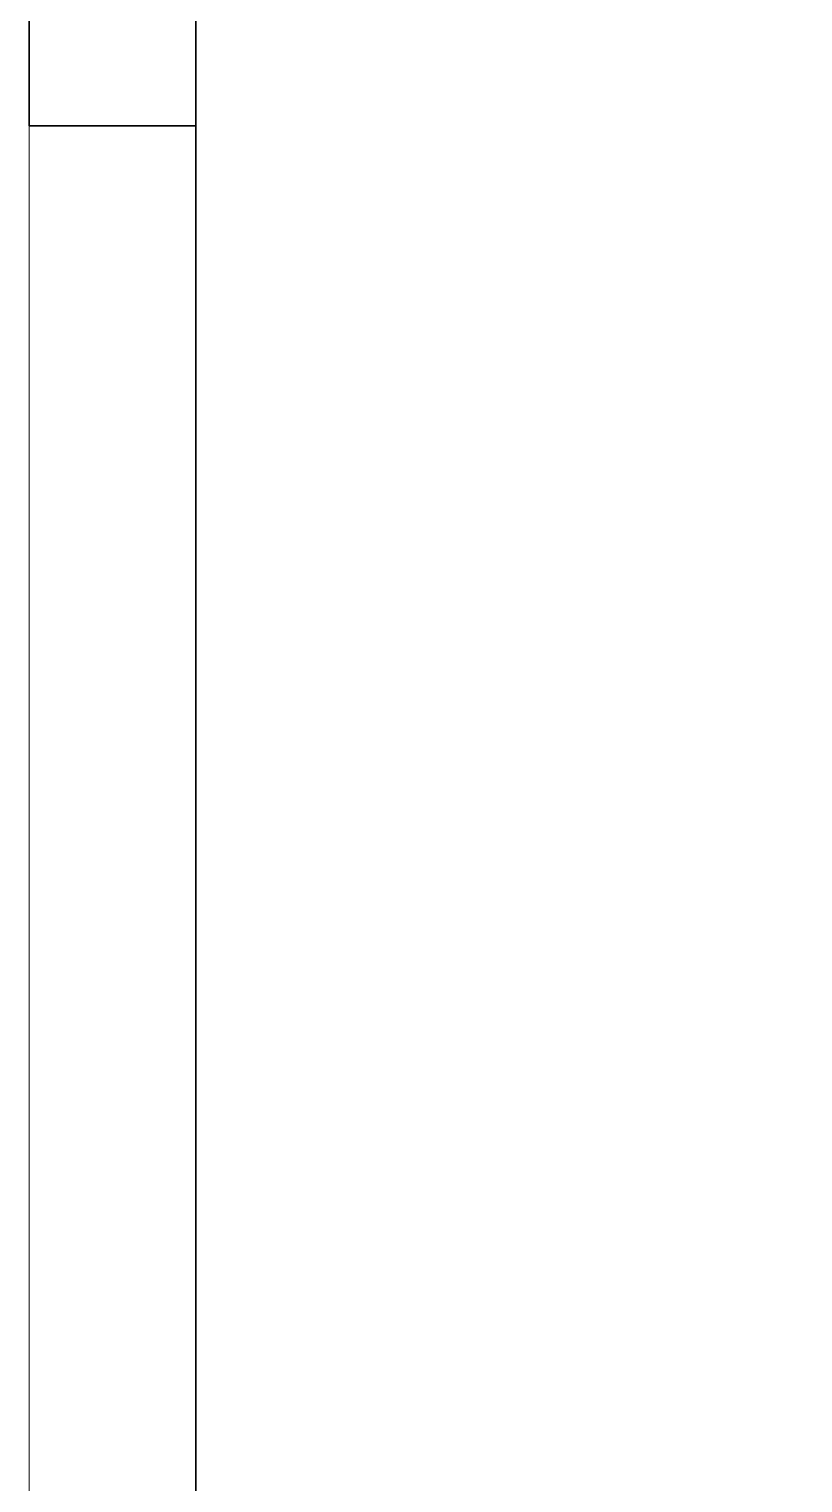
# Model space of a CAD drawing. Header units: millimetres. Extents: x 652554 to 1678317, y -308114 to 170803.
# Drawn here: x 746826 to 746926, y -92581.3 to -92393.5 of the extents above; entities that cross this region are included whole.
import ezdxf

# ---------------------------------------------------------------- set-up
doc = ezdxf.new("R2010")
doc.units = ezdxf.units.MM
for name, color, linetype, lineweight in [('A-GENM', 7, 'Continuous', 9), ('A-GLAZ-CURT', 7, 'Continuous', 9), ('A-GLAZ-CWMG', 7, 'Continuous', 35), ('E-LITE-EQPM', 7, 'Continuous', 35)]:
    doc.layers.add(name, color=color, linetype=linetype, lineweight=lineweight)

# ---------------------------------------------------------------- blocks, each defined once
blk = doc.blocks.new('DPA_CP_Entrance Louver Grill Vertical Z - Louver Grill Vertical Z-18398376-2241-01 ENTRANCE 2 ENLARGED ELEVATION 1')
at = {"layer": 'A-GLAZ-CURT', "color": 7}
for p, q in [((-632668.98, 108525), (-632690.53, 108525)), ((-632690.53, 108525), (-632668.98, 108525)), ((-632690.53, 108525), (-632690.53, 106128.73)), ((-632690.53, 108525), (-632690.53, 106128.73)), ((-632668.98, 108525), (-632690.53, 108525)), ((-632690.53, 108525), (-632668.98, 108525)), ((-632690.53, 106128.73), (-632690.53, 108525)), ((-632690.53, 106128.73), (-632690.53, 108525))]:
    blk.add_line(p, q, dxfattribs=at)
blk = doc.blocks.new('DPA_CP_Entrance Louver Grill Vertical Z - Louver Grill Vertical Z-V8-2241-01 ENTRANCE 2 ENLARGED ELEVATION 1')
at = {"layer": 'A-GLAZ-CURT', "color": 7}
for p, q in [((-632668.98, 108525), (-632690.53, 108525)), ((-632690.53, 108525), (-632668.98, 108525)), ((-632690.53, 108525), (-632690.53, 105750)), ((-632690.53, 108525), (-632690.53, 105750)), ((-632668.98, 108525), (-632690.53, 108525)), ((-632690.53, 108525), (-632668.98, 108525)), ((-632690.53, 106128.73), (-632690.53, 108525)), ((-632690.53, 106128.73), (-632690.53, 108525))]:
    blk.add_line(p, q, dxfattribs=at)
blk = doc.blocks.new('DPA_CP_Entrance Louver Grill Vertical Z - Louver Grill Vertical Z-V9-2241-01 ENTRANCE 2 ENLARGED ELEVATION 1')
at = {"layer": 'A-GLAZ-CURT', "color": 7}
for p, q in [((-632668.98, 108525), (-632690.53, 108525)), ((-632690.53, 108525), (-632668.98, 108525)), ((-632690.53, 108525), (-632690.53, 105750)), ((-632690.53, 108525), (-632690.53, 105750)), ((-632668.98, 108525), (-632690.53, 108525)), ((-632690.53, 108525), (-632668.98, 108525)), ((-632690.53, 105750), (-632690.53, 108525)), ((-632690.53, 105750), (-632690.53, 108525))]:
    blk.add_line(p, q, dxfattribs=at)
blk = doc.blocks.new('DPA_CP_Entrance Louver Grill Vertical Z - Louver Grill Vertical Z-V15-2241-01 ENTRANCE 2 ENLARGED ELEVATION 1')
at = {"layer": 'A-GLAZ-CURT', "color": 7}
for p, q in [((-632668.98, 108525), (-632690.53, 108525)), ((-632690.53, 108525), (-632668.98, 108525)), ((-632690.53, 108525), (-632690.53, 105750)), ((-632690.53, 108525), (-632690.53, 105750)), ((-632668.98, 108525), (-632690.53, 108525)), ((-632690.53, 108525), (-632668.98, 108525)), ((-632690.53, 105750), (-632690.53, 108525)), ((-632690.53, 105750), (-632690.53, 108525))]:
    blk.add_line(p, q, dxfattribs=at)
blk = doc.blocks.new('GM_Louver Grill Vertical Z - Z Profile-V29-2241-01 ENTRANCE 2 ENLARGED ELEVATION 1')
at = {"layer": 'A-GENM', "color": 7}
for p, q in [((-632688.53, 108525), (-632690.53, 108525)), ((-632690.53, 108525), (-632668.98, 108525)), ((-632690.53, 106128.73), (-632690.53, 108525)), ((-632690.53, 106128.73), (-632690.53, 108525)), ((-632690.53, 106128.73), (-632690.53, 108525)), ((-632668.98, 108525), (-632688.53, 108525))]:
    blk.add_line(p, q, dxfattribs=at)
blk = doc.blocks.new('GM_Louver Grill Vertical Z - Z Profile-V30-2241-01 ENTRANCE 2 ENLARGED ELEVATION 1')
at = {"layer": 'A-GENM', "color": 7}
for p, q in [((-632688.53, 108525), (-632690.53, 108525)), ((-632690.53, 108525), (-632668.98, 108525)), ((-632690.53, 105750), (-632690.53, 108525)), ((-632690.53, 105750), (-632690.53, 108525)), ((-632690.53, 105750), (-632690.53, 108525)), ((-632668.98, 108525), (-632688.53, 108525))]:
    blk.add_line(p, q, dxfattribs=at)
blk = doc.blocks.new('GM_Louver Grill Vertical Z - Z Profile-V31-2241-01 ENTRANCE 2 ENLARGED ELEVATION 1')
at = {"layer": 'A-GENM', "color": 7}
for p, q in [((-632688.53, 108525), (-632690.53, 108525)), ((-632690.53, 108525), (-632668.98, 108525)), ((-632690.53, 106128.73), (-632690.53, 108525)), ((-632690.53, 105750), (-632690.53, 108525)), ((-632690.53, 106128.73), (-632690.53, 108525)), ((-632668.98, 108525), (-632688.53, 108525))]:
    blk.add_line(p, q, dxfattribs=at)
blk = doc.blocks.new('Rectangular Mullion - 50x200-15305100-2241-01 ENTRANCE 2 ENLARGED ELEVATION 1')
at = {"layer": 'A-GLAZ-CWMG', "color": 7}
for p, q in [((-632690.53, 108575), (-632668.98, 108575)), ((-632690.53, 108525), (-632690.53, 108575)), ((-632567.38, 108575), (-632540.58, 108575)), ((-632668.98, 108525), (-632690.53, 108525)), ((-632540.58, 108525), (-632567.38, 108525))]:
    blk.add_line(p, q, dxfattribs=at)
blk = doc.blocks.new('Rectangular Mullion - 50x200-15305095-2241-01 ENTRANCE 2 ENLARGED ELEVATION 1')
at = {"layer": 'A-GLAZ-CWMG', "color": 7}
blk.add_line((-632690.526247, 108525), (-632690.526247, 108575), dxfattribs=at)
blk = doc.blocks.new('Rectangular Mullion - 50x200-15305094-2241-01 ENTRANCE 2 ENLARGED ELEVATION 1')
at = {"layer": 'A-GLAZ-CWMG', "color": 7}
for p, q in [((-632690.53, 108575), (-632690.53, 108525)), ((-632690.53, 108525), (-632668.98, 108525))]:
    blk.add_line(p, q, dxfattribs=at)
blk = doc.blocks.new('ACM_L14 - LED Street Light Luminaire with Wide Light - PRA4-CB-8-V153-2241-01 ENTRANCE 2 ENLARGED ELEVATION 1')
at = {"layer": 'E-LITE-EQPM', "color": 7}
blk.add_line((-632668.98, 113220), (-632668.98, 101320), dxfattribs=at)

msp = doc.modelspace()

# ---------------------------------------------------------------- block references
at = {"layer": 'A-GENM', "color": 7}
for name in ['GM_Louver Grill Vertical Z - Z Profile-V29-2241-01 ENTRANCE 2 ENLARGED ELEVATION 1', 'GM_Louver Grill Vertical Z - Z Profile-V29-2241-01 ENTRANCE 2 ENLARGED ELEVATION 1', 'GM_Louver Grill Vertical Z - Z Profile-V29-2241-01 ENTRANCE 2 ENLARGED ELEVATION 1', 'GM_Louver Grill Vertical Z - Z Profile-V29-2241-01 ENTRANCE 2 ENLARGED ELEVATION 1', 'GM_Louver Grill Vertical Z - Z Profile-V29-2241-01 ENTRANCE 2 ENLARGED ELEVATION 1', 'GM_Louver Grill Vertical Z - Z Profile-V29-2241-01 ENTRANCE 2 ENLARGED ELEVATION 1', 'GM_Louver Grill Vertical Z - Z Profile-V29-2241-01 ENTRANCE 2 ENLARGED ELEVATION 1', 'GM_Louver Grill Vertical Z - Z Profile-V29-2241-01 ENTRANCE 2 ENLARGED ELEVATION 1', 'GM_Louver Grill Vertical Z - Z Profile-V29-2241-01 ENTRANCE 2 ENLARGED ELEVATION 1', 'GM_Louver Grill Vertical Z - Z Profile-V29-2241-01 ENTRANCE 2 ENLARGED ELEVATION 1', 'GM_Louver Grill Vertical Z - Z Profile-V29-2241-01 ENTRANCE 2 ENLARGED ELEVATION 1', 'GM_Louver Grill Vertical Z - Z Profile-V29-2241-01 ENTRANCE 2 ENLARGED ELEVATION 1', 'GM_Louver Grill Vertical Z - Z Profile-V29-2241-01 ENTRANCE 2 ENLARGED ELEVATION 1', 'GM_Louver Grill Vertical Z - Z Profile-V29-2241-01 ENTRANCE 2 ENLARGED ELEVATION 1', 'GM_Louver Grill Vertical Z - Z Profile-V29-2241-01 ENTRANCE 2 ENLARGED ELEVATION 1', 'GM_Louver Grill Vertical Z - Z Profile-V29-2241-01 ENTRANCE 2 ENLARGED ELEVATION 1', 'GM_Louver Grill Vertical Z - Z Profile-V29-2241-01 ENTRANCE 2 ENLARGED ELEVATION 1', 'GM_Louver Grill Vertical Z - Z Profile-V29-2241-01 ENTRANCE 2 ENLARGED ELEVATION 1', 'GM_Louver Grill Vertical Z - Z Profile-V29-2241-01 ENTRANCE 2 ENLARGED ELEVATION 1', 'GM_Louver Grill Vertical Z - Z Profile-V29-2241-01 ENTRANCE 2 ENLARGED ELEVATION 1', 'GM_Louver Grill Vertical Z - Z Profile-V29-2241-01 ENTRANCE 2 ENLARGED ELEVATION 1', 'GM_Louver Grill Vertical Z - Z Profile-V29-2241-01 ENTRANCE 2 ENLARGED ELEVATION 1', 'GM_Louver Grill Vertical Z - Z Profile-V29-2241-01 ENTRANCE 2 ENLARGED ELEVATION 1', 'GM_Louver Grill Vertical Z - Z Profile-V29-2241-01 ENTRANCE 2 ENLARGED ELEVATION 1', 'GM_Louver Grill Vertical Z - Z Profile-V29-2241-01 ENTRANCE 2 ENLARGED ELEVATION 1', 'GM_Louver Grill Vertical Z - Z Profile-V29-2241-01 ENTRANCE 2 ENLARGED ELEVATION 1', 'GM_Louver Grill Vertical Z - Z Profile-V29-2241-01 ENTRANCE 2 ENLARGED ELEVATION 1', 'GM_Louver Grill Vertical Z - Z Profile-V29-2241-01 ENTRANCE 2 ENLARGED ELEVATION 1', 'GM_Louver Grill Vertical Z - Z Profile-V29-2241-01 ENTRANCE 2 ENLARGED ELEVATION 1', 'GM_Louver Grill Vertical Z - Z Profile-V29-2241-01 ENTRANCE 2 ENLARGED ELEVATION 1', 'GM_Louver Grill Vertical Z - Z Profile-V29-2241-01 ENTRANCE 2 ENLARGED ELEVATION 1', 'GM_Louver Grill Vertical Z - Z Profile-V29-2241-01 ENTRANCE 2 ENLARGED ELEVATION 1', 'GM_Louver Grill Vertical Z - Z Profile-V29-2241-01 ENTRANCE 2 ENLARGED ELEVATION 1', 'GM_Louver Grill Vertical Z - Z Profile-V29-2241-01 ENTRANCE 2 ENLARGED ELEVATION 1', 'GM_Louver Grill Vertical Z - Z Profile-V29-2241-01 ENTRANCE 2 ENLARGED ELEVATION 1', 'GM_Louver Grill Vertical Z - Z Profile-V29-2241-01 ENTRANCE 2 ENLARGED ELEVATION 1', 'GM_Louver Grill Vertical Z - Z Profile-V29-2241-01 ENTRANCE 2 ENLARGED ELEVATION 1', 'GM_Louver Grill Vertical Z - Z Profile-V29-2241-01 ENTRANCE 2 ENLARGED ELEVATION 1', 'GM_Louver Grill Vertical Z - Z Profile-V29-2241-01 ENTRANCE 2 ENLARGED ELEVATION 1', 'GM_Louver Grill Vertical Z - Z Profile-V29-2241-01 ENTRANCE 2 ENLARGED ELEVATION 1', 'GM_Louver Grill Vertical Z - Z Profile-V29-2241-01 ENTRANCE 2 ENLARGED ELEVATION 1', 'GM_Louver Grill Vertical Z - Z Profile-V29-2241-01 ENTRANCE 2 ENLARGED ELEVATION 1', 'GM_Louver Grill Vertical Z - Z Profile-V29-2241-01 ENTRANCE 2 ENLARGED ELEVATION 1', 'GM_Louver Grill Vertical Z - Z Profile-V29-2241-01 ENTRANCE 2 ENLARGED ELEVATION 1', 'GM_Louver Grill Vertical Z - Z Profile-V29-2241-01 ENTRANCE 2 ENLARGED ELEVATION 1', 'GM_Louver Grill Vertical Z - Z Profile-V29-2241-01 ENTRANCE 2 ENLARGED ELEVATION 1', 'GM_Louver Grill Vertical Z - Z Profile-V29-2241-01 ENTRANCE 2 ENLARGED ELEVATION 1', 'GM_Louver Grill Vertical Z - Z Profile-V29-2241-01 ENTRANCE 2 ENLARGED ELEVATION 1', 'GM_Louver Grill Vertical Z - Z Profile-V29-2241-01 ENTRANCE 2 ENLARGED ELEVATION 1', 'GM_Louver Grill Vertical Z - Z Profile-V29-2241-01 ENTRANCE 2 ENLARGED ELEVATION 1', 'GM_Louver Grill Vertical Z - Z Profile-V29-2241-01 ENTRANCE 2 ENLARGED ELEVATION 1', 'GM_Louver Grill Vertical Z - Z Profile-V29-2241-01 ENTRANCE 2 ENLARGED ELEVATION 1', 'GM_Louver Grill Vertical Z - Z Profile-V29-2241-01 ENTRANCE 2 ENLARGED ELEVATION 1', 'GM_Louver Grill Vertical Z - Z Profile-V29-2241-01 ENTRANCE 2 ENLARGED ELEVATION 1', 'GM_Louver Grill Vertical Z - Z Profile-V29-2241-01 ENTRANCE 2 ENLARGED ELEVATION 1', 'GM_Louver Grill Vertical Z - Z Profile-V29-2241-01 ENTRANCE 2 ENLARGED ELEVATION 1', 'GM_Louver Grill Vertical Z - Z Profile-V29-2241-01 ENTRANCE 2 ENLARGED ELEVATION 1', 'GM_Louver Grill Vertical Z - Z Profile-V29-2241-01 ENTRANCE 2 ENLARGED ELEVATION 1', 'GM_Louver Grill Vertical Z - Z Profile-V29-2241-01 ENTRANCE 2 ENLARGED ELEVATION 1', 'GM_Louver Grill Vertical Z - Z Profile-V29-2241-01 ENTRANCE 2 ENLARGED ELEVATION 1', 'GM_Louver Grill Vertical Z - Z Profile-V29-2241-01 ENTRANCE 2 ENLARGED ELEVATION 1', 'GM_Louver Grill Vertical Z - Z Profile-V29-2241-01 ENTRANCE 2 ENLARGED ELEVATION 1', 'GM_Louver Grill Vertical Z - Z Profile-V29-2241-01 ENTRANCE 2 ENLARGED ELEVATION 1', 'GM_Louver Grill Vertical Z - Z Profile-V29-2241-01 ENTRANCE 2 ENLARGED ELEVATION 1', 'GM_Louver Grill Vertical Z - Z Profile-V29-2241-01 ENTRANCE 2 ENLARGED ELEVATION 1', 'GM_Louver Grill Vertical Z - Z Profile-V29-2241-01 ENTRANCE 2 ENLARGED ELEVATION 1', 'GM_Louver Grill Vertical Z - Z Profile-V29-2241-01 ENTRANCE 2 ENLARGED ELEVATION 1', 'GM_Louver Grill Vertical Z - Z Profile-V29-2241-01 ENTRANCE 2 ENLARGED ELEVATION 1', 'GM_Louver Grill Vertical Z - Z Profile-V29-2241-01 ENTRANCE 2 ENLARGED ELEVATION 1', 'GM_Louver Grill Vertical Z - Z Profile-V29-2241-01 ENTRANCE 2 ENLARGED ELEVATION 1', 'GM_Louver Grill Vertical Z - Z Profile-V29-2241-01 ENTRANCE 2 ENLARGED ELEVATION 1', 'GM_Louver Grill Vertical Z - Z Profile-V29-2241-01 ENTRANCE 2 ENLARGED ELEVATION 1', 'GM_Louver Grill Vertical Z - Z Profile-V29-2241-01 ENTRANCE 2 ENLARGED ELEVATION 1', 'GM_Louver Grill Vertical Z - Z Profile-V29-2241-01 ENTRANCE 2 ENLARGED ELEVATION 1', 'GM_Louver Grill Vertical Z - Z Profile-V29-2241-01 ENTRANCE 2 ENLARGED ELEVATION 1', 'GM_Louver Grill Vertical Z - Z Profile-V29-2241-01 ENTRANCE 2 ENLARGED ELEVATION 1', 'GM_Louver Grill Vertical Z - Z Profile-V29-2241-01 ENTRANCE 2 ENLARGED ELEVATION 1', 'GM_Louver Grill Vertical Z - Z Profile-V29-2241-01 ENTRANCE 2 ENLARGED ELEVATION 1', 'GM_Louver Grill Vertical Z - Z Profile-V29-2241-01 ENTRANCE 2 ENLARGED ELEVATION 1', 'GM_Louver Grill Vertical Z - Z Profile-V29-2241-01 ENTRANCE 2 ENLARGED ELEVATION 1', 'GM_Louver Grill Vertical Z - Z Profile-V29-2241-01 ENTRANCE 2 ENLARGED ELEVATION 1', 'GM_Louver Grill Vertical Z - Z Profile-V29-2241-01 ENTRANCE 2 ENLARGED ELEVATION 1', 'GM_Louver Grill Vertical Z - Z Profile-V29-2241-01 ENTRANCE 2 ENLARGED ELEVATION 1', 'GM_Louver Grill Vertical Z - Z Profile-V29-2241-01 ENTRANCE 2 ENLARGED ELEVATION 1', 'GM_Louver Grill Vertical Z - Z Profile-V29-2241-01 ENTRANCE 2 ENLARGED ELEVATION 1', 'GM_Louver Grill Vertical Z - Z Profile-V29-2241-01 ENTRANCE 2 ENLARGED ELEVATION 1', 'GM_Louver Grill Vertical Z - Z Profile-V29-2241-01 ENTRANCE 2 ENLARGED ELEVATION 1', 'GM_Louver Grill Vertical Z - Z Profile-V29-2241-01 ENTRANCE 2 ENLARGED ELEVATION 1', 'GM_Louver Grill Vertical Z - Z Profile-V29-2241-01 ENTRANCE 2 ENLARGED ELEVATION 1', 'GM_Louver Grill Vertical Z - Z Profile-V29-2241-01 ENTRANCE 2 ENLARGED ELEVATION 1', 'GM_Louver Grill Vertical Z - Z Profile-V29-2241-01 ENTRANCE 2 ENLARGED ELEVATION 1', 'GM_Louver Grill Vertical Z - Z Profile-V29-2241-01 ENTRANCE 2 ENLARGED ELEVATION 1', 'GM_Louver Grill Vertical Z - Z Profile-V29-2241-01 ENTRANCE 2 ENLARGED ELEVATION 1', 'GM_Louver Grill Vertical Z - Z Profile-V29-2241-01 ENTRANCE 2 ENLARGED ELEVATION 1', 'GM_Louver Grill Vertical Z - Z Profile-V29-2241-01 ENTRANCE 2 ENLARGED ELEVATION 1', 'GM_Louver Grill Vertical Z - Z Profile-V29-2241-01 ENTRANCE 2 ENLARGED ELEVATION 1', 'GM_Louver Grill Vertical Z - Z Profile-V29-2241-01 ENTRANCE 2 ENLARGED ELEVATION 1', 'GM_Louver Grill Vertical Z - Z Profile-V29-2241-01 ENTRANCE 2 ENLARGED ELEVATION 1', 'GM_Louver Grill Vertical Z - Z Profile-V29-2241-01 ENTRANCE 2 ENLARGED ELEVATION 1', 'GM_Louver Grill Vertical Z - Z Profile-V29-2241-01 ENTRANCE 2 ENLARGED ELEVATION 1', 'GM_Louver Grill Vertical Z - Z Profile-V29-2241-01 ENTRANCE 2 ENLARGED ELEVATION 1', 'GM_Louver Grill Vertical Z - Z Profile-V29-2241-01 ENTRANCE 2 ENLARGED ELEVATION 1', 'GM_Louver Grill Vertical Z - Z Profile-V29-2241-01 ENTRANCE 2 ENLARGED ELEVATION 1', 'GM_Louver Grill Vertical Z - Z Profile-V29-2241-01 ENTRANCE 2 ENLARGED ELEVATION 1', 'GM_Louver Grill Vertical Z - Z Profile-V29-2241-01 ENTRANCE 2 ENLARGED ELEVATION 1', 'GM_Louver Grill Vertical Z - Z Profile-V29-2241-01 ENTRANCE 2 ENLARGED ELEVATION 1', 'GM_Louver Grill Vertical Z - Z Profile-V29-2241-01 ENTRANCE 2 ENLARGED ELEVATION 1', 'GM_Louver Grill Vertical Z - Z Profile-V29-2241-01 ENTRANCE 2 ENLARGED ELEVATION 1', 'GM_Louver Grill Vertical Z - Z Profile-V29-2241-01 ENTRANCE 2 ENLARGED ELEVATION 1', 'GM_Louver Grill Vertical Z - Z Profile-V29-2241-01 ENTRANCE 2 ENLARGED ELEVATION 1', 'GM_Louver Grill Vertical Z - Z Profile-V29-2241-01 ENTRANCE 2 ENLARGED ELEVATION 1', 'GM_Louver Grill Vertical Z - Z Profile-V29-2241-01 ENTRANCE 2 ENLARGED ELEVATION 1', 'GM_Louver Grill Vertical Z - Z Profile-V29-2241-01 ENTRANCE 2 ENLARGED ELEVATION 1', 'GM_Louver Grill Vertical Z - Z Profile-V29-2241-01 ENTRANCE 2 ENLARGED ELEVATION 1', 'GM_Louver Grill Vertical Z - Z Profile-V29-2241-01 ENTRANCE 2 ENLARGED ELEVATION 1', 'GM_Louver Grill Vertical Z - Z Profile-V29-2241-01 ENTRANCE 2 ENLARGED ELEVATION 1', 'GM_Louver Grill Vertical Z - Z Profile-V29-2241-01 ENTRANCE 2 ENLARGED ELEVATION 1', 'GM_Louver Grill Vertical Z - Z Profile-V29-2241-01 ENTRANCE 2 ENLARGED ELEVATION 1', 'GM_Louver Grill Vertical Z - Z Profile-V29-2241-01 ENTRANCE 2 ENLARGED ELEVATION 1', 'GM_Louver Grill Vertical Z - Z Profile-V29-2241-01 ENTRANCE 2 ENLARGED ELEVATION 1', 'GM_Louver Grill Vertical Z - Z Profile-V29-2241-01 ENTRANCE 2 ENLARGED ELEVATION 1', 'GM_Louver Grill Vertical Z - Z Profile-V29-2241-01 ENTRANCE 2 ENLARGED ELEVATION 1', 'GM_Louver Grill Vertical Z - Z Profile-V29-2241-01 ENTRANCE 2 ENLARGED ELEVATION 1', 'GM_Louver Grill Vertical Z - Z Profile-V29-2241-01 ENTRANCE 2 ENLARGED ELEVATION 1', 'GM_Louver Grill Vertical Z - Z Profile-V29-2241-01 ENTRANCE 2 ENLARGED ELEVATION 1', 'GM_Louver Grill Vertical Z - Z Profile-V29-2241-01 ENTRANCE 2 ENLARGED ELEVATION 1', 'GM_Louver Grill Vertical Z - Z Profile-V29-2241-01 ENTRANCE 2 ENLARGED ELEVATION 1', 'GM_Louver Grill Vertical Z - Z Profile-V29-2241-01 ENTRANCE 2 ENLARGED ELEVATION 1', 'GM_Louver Grill Vertical Z - Z Profile-V29-2241-01 ENTRANCE 2 ENLARGED ELEVATION 1', 'GM_Louver Grill Vertical Z - Z Profile-V29-2241-01 ENTRANCE 2 ENLARGED ELEVATION 1', 'GM_Louver Grill Vertical Z - Z Profile-V29-2241-01 ENTRANCE 2 ENLARGED ELEVATION 1', 'GM_Louver Grill Vertical Z - Z Profile-V29-2241-01 ENTRANCE 2 ENLARGED ELEVATION 1', 'GM_Louver Grill Vertical Z - Z Profile-V29-2241-01 ENTRANCE 2 ENLARGED ELEVATION 1', 'GM_Louver Grill Vertical Z - Z Profile-V29-2241-01 ENTRANCE 2 ENLARGED ELEVATION 1', 'GM_Louver Grill Vertical Z - Z Profile-V29-2241-01 ENTRANCE 2 ENLARGED ELEVATION 1', 'GM_Louver Grill Vertical Z - Z Profile-V29-2241-01 ENTRANCE 2 ENLARGED ELEVATION 1', 'GM_Louver Grill Vertical Z - Z Profile-V29-2241-01 ENTRANCE 2 ENLARGED ELEVATION 1', 'GM_Louver Grill Vertical Z - Z Profile-V29-2241-01 ENTRANCE 2 ENLARGED ELEVATION 1', 'GM_Louver Grill Vertical Z - Z Profile-V29-2241-01 ENTRANCE 2 ENLARGED ELEVATION 1', 'GM_Louver Grill Vertical Z - Z Profile-V29-2241-01 ENTRANCE 2 ENLARGED ELEVATION 1', 'GM_Louver Grill Vertical Z - Z Profile-V29-2241-01 ENTRANCE 2 ENLARGED ELEVATION 1', 'GM_Louver Grill Vertical Z - Z Profile-V29-2241-01 ENTRANCE 2 ENLARGED ELEVATION 1', 'GM_Louver Grill Vertical Z - Z Profile-V29-2241-01 ENTRANCE 2 ENLARGED ELEVATION 1', 'GM_Louver Grill Vertical Z - Z Profile-V29-2241-01 ENTRANCE 2 ENLARGED ELEVATION 1', 'GM_Louver Grill Vertical Z - Z Profile-V29-2241-01 ENTRANCE 2 ENLARGED ELEVATION 1', 'GM_Louver Grill Vertical Z - Z Profile-V29-2241-01 ENTRANCE 2 ENLARGED ELEVATION 1', 'GM_Louver Grill Vertical Z - Z Profile-V29-2241-01 ENTRANCE 2 ENLARGED ELEVATION 1', 'GM_Louver Grill Vertical Z - Z Profile-V29-2241-01 ENTRANCE 2 ENLARGED ELEVATION 1', 'GM_Louver Grill Vertical Z - Z Profile-V29-2241-01 ENTRANCE 2 ENLARGED ELEVATION 1', 'GM_Louver Grill Vertical Z - Z Profile-V29-2241-01 ENTRANCE 2 ENLARGED ELEVATION 1', 'GM_Louver Grill Vertical Z - Z Profile-V29-2241-01 ENTRANCE 2 ENLARGED ELEVATION 1', 'GM_Louver Grill Vertical Z - Z Profile-V29-2241-01 ENTRANCE 2 ENLARGED ELEVATION 1', 'GM_Louver Grill Vertical Z - Z Profile-V29-2241-01 ENTRANCE 2 ENLARGED ELEVATION 1', 'GM_Louver Grill Vertical Z - Z Profile-V29-2241-01 ENTRANCE 2 ENLARGED ELEVATION 1', 'GM_Louver Grill Vertical Z - Z Profile-V29-2241-01 ENTRANCE 2 ENLARGED ELEVATION 1', 'GM_Louver Grill Vertical Z - Z Profile-V29-2241-01 ENTRANCE 2 ENLARGED ELEVATION 1', 'GM_Louver Grill Vertical Z - Z Profile-V29-2241-01 ENTRANCE 2 ENLARGED ELEVATION 1', 'GM_Louver Grill Vertical Z - Z Profile-V29-2241-01 ENTRANCE 2 ENLARGED ELEVATION 1', 'GM_Louver Grill Vertical Z - Z Profile-V29-2241-01 ENTRANCE 2 ENLARGED ELEVATION 1', 'GM_Louver Grill Vertical Z - Z Profile-V29-2241-01 ENTRANCE 2 ENLARGED ELEVATION 1', 'GM_Louver Grill Vertical Z - Z Profile-V29-2241-01 ENTRANCE 2 ENLARGED ELEVATION 1', 'GM_Louver Grill Vertical Z - Z Profile-V30-2241-01 ENTRANCE 2 ENLARGED ELEVATION 1', 'GM_Louver Grill Vertical Z - Z Profile-V30-2241-01 ENTRANCE 2 ENLARGED ELEVATION 1', 'GM_Louver Grill Vertical Z - Z Profile-V30-2241-01 ENTRANCE 2 ENLARGED ELEVATION 1', 'GM_Louver Grill Vertical Z - Z Profile-V30-2241-01 ENTRANCE 2 ENLARGED ELEVATION 1', 'GM_Louver Grill Vertical Z - Z Profile-V30-2241-01 ENTRANCE 2 ENLARGED ELEVATION 1', 'GM_Louver Grill Vertical Z - Z Profile-V30-2241-01 ENTRANCE 2 ENLARGED ELEVATION 1', 'GM_Louver Grill Vertical Z - Z Profile-V30-2241-01 ENTRANCE 2 ENLARGED ELEVATION 1', 'GM_Louver Grill Vertical Z - Z Profile-V30-2241-01 ENTRANCE 2 ENLARGED ELEVATION 1', 'GM_Louver Grill Vertical Z - Z Profile-V30-2241-01 ENTRANCE 2 ENLARGED ELEVATION 1', 'GM_Louver Grill Vertical Z - Z Profile-V31-2241-01 ENTRANCE 2 ENLARGED ELEVATION 1', 'GM_Louver Grill Vertical Z - Z Profile-V29-2241-01 ENTRANCE 2 ENLARGED ELEVATION 1', 'GM_Louver Grill Vertical Z - Z Profile-V29-2241-01 ENTRANCE 2 ENLARGED ELEVATION 1', 'GM_Louver Grill Vertical Z - Z Profile-V29-2241-01 ENTRANCE 2 ENLARGED ELEVATION 1', 'GM_Louver Grill Vertical Z - Z Profile-V29-2241-01 ENTRANCE 2 ENLARGED ELEVATION 1', 'GM_Louver Grill Vertical Z - Z Profile-V29-2241-01 ENTRANCE 2 ENLARGED ELEVATION 1', 'GM_Louver Grill Vertical Z - Z Profile-V29-2241-01 ENTRANCE 2 ENLARGED ELEVATION 1', 'GM_Louver Grill Vertical Z - Z Profile-V30-2241-01 ENTRANCE 2 ENLARGED ELEVATION 1', 'GM_Louver Grill Vertical Z - Z Profile-V29-2241-01 ENTRANCE 2 ENLARGED ELEVATION 1', 'GM_Louver Grill Vertical Z - Z Profile-V30-2241-01 ENTRANCE 2 ENLARGED ELEVATION 1', 'GM_Louver Grill Vertical Z - Z Profile-V30-2241-01 ENTRANCE 2 ENLARGED ELEVATION 1', 'GM_Louver Grill Vertical Z - Z Profile-V30-2241-01 ENTRANCE 2 ENLARGED ELEVATION 1', 'GM_Louver Grill Vertical Z - Z Profile-V30-2241-01 ENTRANCE 2 ENLARGED ELEVATION 1', 'GM_Louver Grill Vertical Z - Z Profile-V30-2241-01 ENTRANCE 2 ENLARGED ELEVATION 1', 'GM_Louver Grill Vertical Z - Z Profile-V30-2241-01 ENTRANCE 2 ENLARGED ELEVATION 1', 'GM_Louver Grill Vertical Z - Z Profile-V30-2241-01 ENTRANCE 2 ENLARGED ELEVATION 1', 'GM_Louver Grill Vertical Z - Z Profile-V30-2241-01 ENTRANCE 2 ENLARGED ELEVATION 1', 'GM_Louver Grill Vertical Z - Z Profile-V30-2241-01 ENTRANCE 2 ENLARGED ELEVATION 1', 'GM_Louver Grill Vertical Z - Z Profile-V30-2241-01 ENTRANCE 2 ENLARGED ELEVATION 1', 'GM_Louver Grill Vertical Z - Z Profile-V30-2241-01 ENTRANCE 2 ENLARGED ELEVATION 1', 'GM_Louver Grill Vertical Z - Z Profile-V30-2241-01 ENTRANCE 2 ENLARGED ELEVATION 1', 'GM_Louver Grill Vertical Z - Z Profile-V30-2241-01 ENTRANCE 2 ENLARGED ELEVATION 1', 'GM_Louver Grill Vertical Z - Z Profile-V30-2241-01 ENTRANCE 2 ENLARGED ELEVATION 1', 'GM_Louver Grill Vertical Z - Z Profile-V30-2241-01 ENTRANCE 2 ENLARGED ELEVATION 1', 'GM_Louver Grill Vertical Z - Z Profile-V30-2241-01 ENTRANCE 2 ENLARGED ELEVATION 1', 'GM_Louver Grill Vertical Z - Z Profile-V30-2241-01 ENTRANCE 2 ENLARGED ELEVATION 1', 'GM_Louver Grill Vertical Z - Z Profile-V30-2241-01 ENTRANCE 2 ENLARGED ELEVATION 1', 'GM_Louver Grill Vertical Z - Z Profile-V30-2241-01 ENTRANCE 2 ENLARGED ELEVATION 1', 'GM_Louver Grill Vertical Z - Z Profile-V30-2241-01 ENTRANCE 2 ENLARGED ELEVATION 1', 'GM_Louver Grill Vertical Z - Z Profile-V30-2241-01 ENTRANCE 2 ENLARGED ELEVATION 1', 'GM_Louver Grill Vertical Z - Z Profile-V30-2241-01 ENTRANCE 2 ENLARGED ELEVATION 1', 'GM_Louver Grill Vertical Z - Z Profile-V30-2241-01 ENTRANCE 2 ENLARGED ELEVATION 1', 'GM_Louver Grill Vertical Z - Z Profile-V30-2241-01 ENTRANCE 2 ENLARGED ELEVATION 1', 'GM_Louver Grill Vertical Z - Z Profile-V30-2241-01 ENTRANCE 2 ENLARGED ELEVATION 1', 'GM_Louver Grill Vertical Z - Z Profile-V30-2241-01 ENTRANCE 2 ENLARGED ELEVATION 1', 'GM_Louver Grill Vertical Z - Z Profile-V30-2241-01 ENTRANCE 2 ENLARGED ELEVATION 1', 'GM_Louver Grill Vertical Z - Z Profile-V30-2241-01 ENTRANCE 2 ENLARGED ELEVATION 1', 'GM_Louver Grill Vertical Z - Z Profile-V30-2241-01 ENTRANCE 2 ENLARGED ELEVATION 1', 'GM_Louver Grill Vertical Z - Z Profile-V30-2241-01 ENTRANCE 2 ENLARGED ELEVATION 1', 'GM_Louver Grill Vertical Z - Z Profile-V30-2241-01 ENTRANCE 2 ENLARGED ELEVATION 1', 'GM_Louver Grill Vertical Z - Z Profile-V30-2241-01 ENTRANCE 2 ENLARGED ELEVATION 1', 'GM_Louver Grill Vertical Z - Z Profile-V30-2241-01 ENTRANCE 2 ENLARGED ELEVATION 1', 'GM_Louver Grill Vertical Z - Z Profile-V30-2241-01 ENTRANCE 2 ENLARGED ELEVATION 1', 'GM_Louver Grill Vertical Z - Z Profile-V30-2241-01 ENTRANCE 2 ENLARGED ELEVATION 1', 'GM_Louver Grill Vertical Z - Z Profile-V30-2241-01 ENTRANCE 2 ENLARGED ELEVATION 1', 'GM_Louver Grill Vertical Z - Z Profile-V29-2241-01 ENTRANCE 2 ENLARGED ELEVATION 1']:
    msp.add_blockref(name, (1379516.5465, -200931.019), dxfattribs=at)
at = {"layer": 'A-GLAZ-CURT', "color": 7}
for name in ['DPA_CP_Entrance Louver Grill Vertical Z - Louver Grill Vertical Z-18398376-2241-01 ENTRANCE 2 ENLARGED ELEVATION 1', 'DPA_CP_Entrance Louver Grill Vertical Z - Louver Grill Vertical Z-18398376-2241-01 ENTRANCE 2 ENLARGED ELEVATION 1', 'DPA_CP_Entrance Louver Grill Vertical Z - Louver Grill Vertical Z-18398376-2241-01 ENTRANCE 2 ENLARGED ELEVATION 1', 'DPA_CP_Entrance Louver Grill Vertical Z - Louver Grill Vertical Z-18398376-2241-01 ENTRANCE 2 ENLARGED ELEVATION 1', 'DPA_CP_Entrance Louver Grill Vertical Z - Louver Grill Vertical Z-18398376-2241-01 ENTRANCE 2 ENLARGED ELEVATION 1', 'DPA_CP_Entrance Louver Grill Vertical Z - Louver Grill Vertical Z-18398376-2241-01 ENTRANCE 2 ENLARGED ELEVATION 1', 'DPA_CP_Entrance Louver Grill Vertical Z - Louver Grill Vertical Z-18398376-2241-01 ENTRANCE 2 ENLARGED ELEVATION 1', 'DPA_CP_Entrance Louver Grill Vertical Z - Louver Grill Vertical Z-18398376-2241-01 ENTRANCE 2 ENLARGED ELEVATION 1', 'DPA_CP_Entrance Louver Grill Vertical Z - Louver Grill Vertical Z-18398376-2241-01 ENTRANCE 2 ENLARGED ELEVATION 1', 'DPA_CP_Entrance Louver Grill Vertical Z - Louver Grill Vertical Z-V8-2241-01 ENTRANCE 2 ENLARGED ELEVATION 1', 'DPA_CP_Entrance Louver Grill Vertical Z - Louver Grill Vertical Z-V9-2241-01 ENTRANCE 2 ENLARGED ELEVATION 1', 'DPA_CP_Entrance Louver Grill Vertical Z - Louver Grill Vertical Z-V15-2241-01 ENTRANCE 2 ENLARGED ELEVATION 1']:
    msp.add_blockref(name, (1379516.5465, -200931.019), dxfattribs=at)
at = {"layer": 'A-GLAZ-CWMG', "color": 7}
for name in ['Rectangular Mullion - 50x200-15305100-2241-01 ENTRANCE 2 ENLARGED ELEVATION 1', 'Rectangular Mullion - 50x200-15305095-2241-01 ENTRANCE 2 ENLARGED ELEVATION 1', 'Rectangular Mullion - 50x200-15305094-2241-01 ENTRANCE 2 ENLARGED ELEVATION 1']:
    msp.add_blockref(name, (1379516.5465, -200931.019), dxfattribs=at)
at = {"layer": 'E-LITE-EQPM', "color": 7}
msp.add_blockref('ACM_L14 - LED Street Light Luminaire with Wide Light - PRA4-CB-8-V153-2241-01 ENTRANCE 2 ENLARGED ELEVATION 1', (1379516.5465, -200931.019), dxfattribs=at)

doc.saveas('drawing.dxf')
